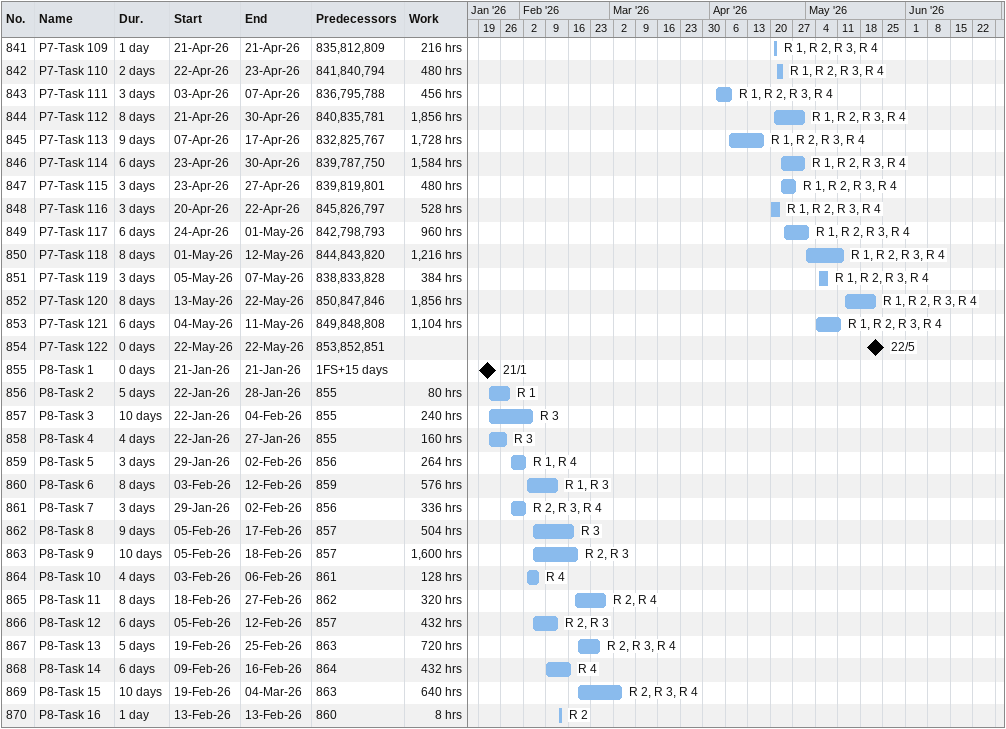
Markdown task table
| ID | Task | Duration | Start | Finish | Predecessors | Resources | Work (h) |
|---|---|---|---|---|---|---|---|
| 841 | P7-Task 109 | 1d | 2026-04-21 | 2026-04-21 | 835, 812, 809 | R 1, R 2, R 3, R 4 | 216 |
| 842 | P7-Task 110 | 2d | 2026-04-22 | 2026-04-23 | 841, 840, 794 | R 1, R 2, R 3, R 4 | 480 |
| 843 | P7-Task 111 | 3d | 2026-04-03 | 2026-04-07 | 836, 795, 788 | R 1, R 2, R 3, R 4 | 456 |
| 844 | P7-Task 112 | 8d | 2026-04-21 | 2026-04-30 | 840, 835, 781 | R 1, R 2, R 3, R 4 | 1856 |
| 845 | P7-Task 113 | 9d | 2026-04-07 | 2026-04-17 | 832, 825, 767 | R 1, R 2, R 3, R 4 | 1728 |
| 846 | P7-Task 114 | 6d | 2026-04-23 | 2026-04-30 | 839, 787, 750 | R 1, R 2, R 3, R 4 | 1584 |
| 847 | P7-Task 115 | 3d | 2026-04-23 | 2026-04-27 | 839, 819, 801 | R 1, R 2, R 3, R 4 | 480 |
| 848 | P7-Task 116 | 3d | 2026-04-20 | 2026-04-22 | 845, 826, 797 | R 1, R 2, R 3, R 4 | 528 |
| 849 | P7-Task 117 | 6d | 2026-04-24 | 2026-05-01 | 842, 798, 793 | R 1, R 2, R 3, R 4 | 960 |
| 850 | P7-Task 118 | 8d | 2026-05-01 | 2026-05-12 | 844, 843, 820 | R 1, R 2, R 3, R 4 | 1216 |
| 851 | P7-Task 119 | 3d | 2026-05-05 | 2026-05-07 | 838, 833, 828 | R 1, R 2, R 3, R 4 | 384 |
| 852 | P7-Task 120 | 8d | 2026-05-13 | 2026-05-22 | 850, 847, 846 | R 1, R 2, R 3, R 4 | 1856 |
| 853 | P7-Task 121 | 6d | 2026-05-04 | 2026-05-11 | 849, 848, 808 | R 1, R 2, R 3, R 4 | 1104 |
| 854 | P7-Task 122 | 0d | 2026-05-22 | 2026-05-22 | 853, 852, 851 |  |  |
| 855 | P8-Task 1 | 0d | 2026-01-21 | 2026-01-21 | 1FS+15d |  |  |
| 856 | P8-Task 2 | 5d | 2026-01-22 | 2026-01-28 | 855 | R 1 | 80 |
| 857 | P8-Task 3 | 10d | 2026-01-22 | 2026-02-04 | 855 | R 3 | 240 |
| 858 | P8-Task 4 | 4d | 2026-01-22 | 2026-01-27 | 855 | R 3 | 160 |
| 859 | P8-Task 5 | 3d | 2026-01-29 | 2026-02-02 | 856 | R 1, R 4 | 264 |
| 860 | P8-Task 6 | 8d | 2026-02-03 | 2026-02-12 | 859 | R 1, R 3 | 576 |
| 861 | P8-Task 7 | 3d | 2026-01-29 | 2026-02-02 | 856 | R 2, R 3, R 4 | 336 |
| 862 | P8-Task 8 | 9d | 2026-02-05 | 2026-02-17 | 857 | R 3 | 504 |
| 863 | P8-Task 9 | 10d | 2026-02-05 | 2026-02-18 | 857 | R 2, R 3 | 1600 |
| 864 | P8-Task 10 | 4d | 2026-02-03 | 2026-02-06 | 861 | R 4 | 128 |
| 865 | P8-Task 11 | 8d | 2026-02-18 | 2026-02-27 | 862 | R 2, R 4 | 320 |
| 866 | P8-Task 12 | 6d | 2026-02-05 | 2026-02-12 | 857 | R 2, R 3 | 432 |
| 867 | P8-Task 13 | 5d | 2026-02-19 | 2026-02-25 | 863 | R 2, R 3, R 4 | 720 |
| 868 | P8-Task 14 | 6d | 2026-02-09 | 2026-02-16 | 864 | R 4 | 432 |
| 869 | P8-Task 15 | 10d | 2026-02-19 | 2026-03-04 | 863 | R 2, R 3, R 4 | 640 |
| 870 | P8-Task 16 | 1d | 2026-02-13 | 2026-02-13 | 860 | R 2 | 8 |
